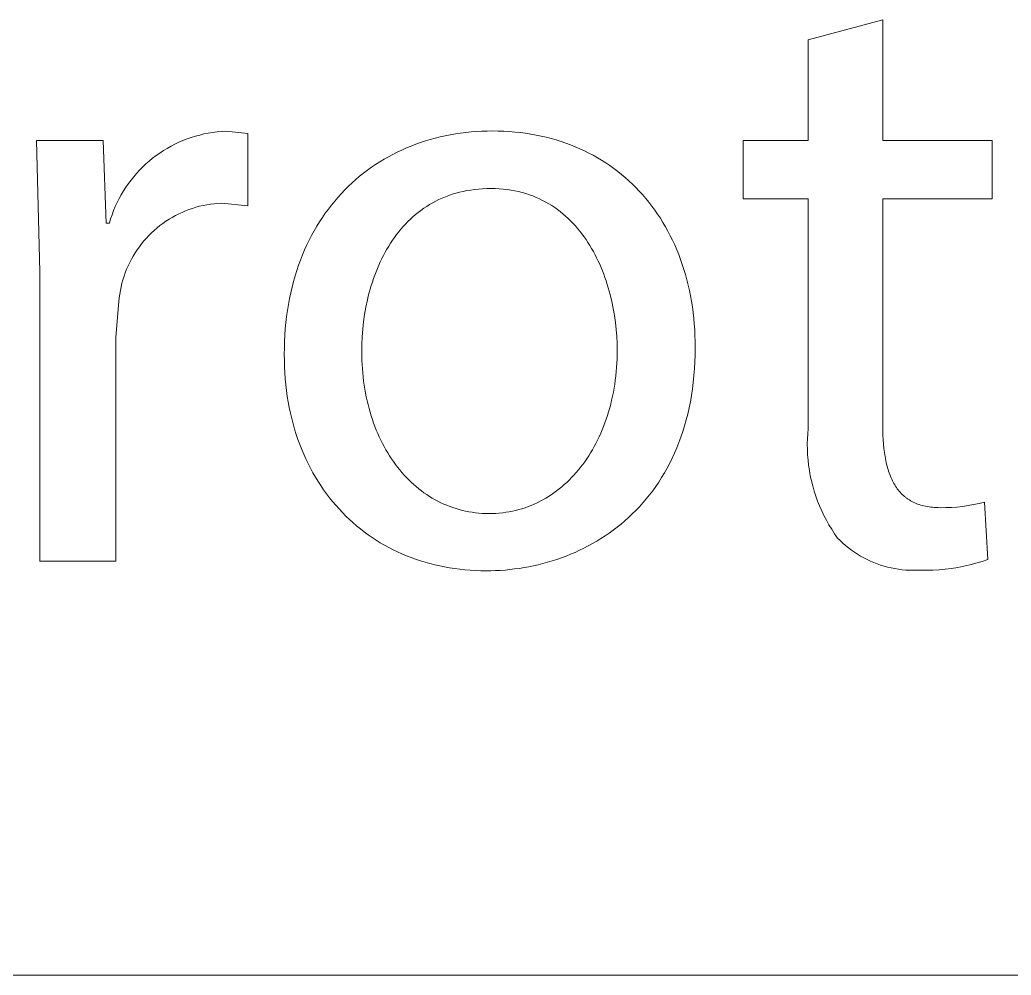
# Model space of a CAD drawing. Header units: millimetres. Extents: x -665 to 1920, y -373 to 1434.
# Drawn here: x 1512.33 to 1541.87, y -372.94 to -344.5 of the extents above; entities that cross this region are included whole.
import ezdxf

# ---------------------------------------------------------------- set-up
doc = ezdxf.new("R2010")
doc.units = ezdxf.units.MM
doc.header["$MEASUREMENT"] = 0
doc.layers.add('Domyślny', color=7, linetype='Continuous', true_color=0x000000)

msp = doc.modelspace()

# ---------------------------------------------------------------- linework, layer by layer
at = {"layer": 'Domyślny', "color": 18, "lineweight": 15, "true_color": 0x000000}
for p, q in [((1535.817, -345.09), (1538.039, -344.496)), ((1538.039, -344.496), (1538.039, -348.087)), ((1535.817, -348.087), (1535.817, -345.09)), ((1517.563, -347.96), (1517.689, -347.926)), ((1517.689, -347.926), (1517.817, -347.895)), ((1517.817, -347.895), (1517.946, -347.87)), ((1517.946, -347.87), (1518.075, -347.848)), ((1518.075, -347.848), (1518.205, -347.831)), ((1518.205, -347.831), (1518.336, -347.819)), ((1518.336, -347.819), (1518.467, -347.811)), ((1518.467, -347.811), (1519.121, -347.88)), ((1519.121, -347.88), (1519.121, -350.033)), ((1525.005, -347.95), (1525.156, -347.92)), ((1525.156, -347.92), (1525.31, -347.893)), ((1525.31, -347.893), (1525.464, -347.87)), ((1525.464, -347.87), (1525.62, -347.851)), ((1525.62, -347.851), (1525.777, -347.835)), ((1525.777, -347.835), (1525.935, -347.822)), ((1525.935, -347.822), (1526.095, -347.813)), ((1526.095, -347.813), (1526.255, -347.808)), ((1526.255, -347.808), (1526.417, -347.806)), ((1526.417, -347.806), (1526.585, -347.808)), ((1526.585, -347.808), (1526.751, -347.814)), ((1526.751, -347.814), (1526.915, -347.823)), ((1526.915, -347.823), (1527.078, -347.837)), ((1527.078, -347.837), (1527.239, -347.853)), ((1527.239, -347.853), (1527.398, -347.874)), ((1527.398, -347.874), (1527.555, -347.898)), ((1527.555, -347.898), (1527.71, -347.926)), ((1527.71, -347.926), (1527.863, -347.958)), ((1512.93, -352.005), (1512.827, -348.087)), ((1512.827, -348.087), (1514.816, -348.087)), ((1514.816, -348.087), (1514.902, -350.55)), ((1516.836, -348.259), (1516.952, -348.199)), ((1516.952, -348.199), (1517.071, -348.143)), ((1517.071, -348.143), (1517.191, -348.091)), ((1517.191, -348.091), (1517.314, -348.043)), ((1517.314, -348.043), (1517.438, -347.999)), ((1517.438, -347.999), (1517.563, -347.96)), ((1523.987, -348.255), (1524.127, -348.202)), ((1524.127, -348.202), (1524.269, -348.151)), ((1524.269, -348.151), (1524.413, -348.104)), ((1524.413, -348.104), (1524.559, -348.06)), ((1524.559, -348.06), (1524.706, -348.02)), ((1524.706, -348.02), (1524.855, -347.983)), ((1524.855, -347.983), (1525.005, -347.95)), ((1527.863, -347.958), (1528.014, -347.993)), ((1528.014, -347.993), (1528.163, -348.031)), ((1528.163, -348.031), (1528.311, -348.073)), ((1528.311, -348.073), (1528.456, -348.118)), ((1528.456, -348.118), (1528.599, -348.167)), ((1528.599, -348.167), (1528.74, -348.22)), ((1528.74, -348.22), (1528.879, -348.275)), ((1533.88, -349.826), (1533.88, -348.087)), ((1533.88, -348.087), (1535.817, -348.087)), ((1538.039, -348.087), (1541.302, -348.087)), ((1541.302, -348.087), (1541.302, -349.826)), ((1516.393, -348.539), (1516.5, -348.463)), ((1516.5, -348.463), (1516.609, -348.391)), ((1516.609, -348.391), (1516.721, -348.323)), ((1516.721, -348.323), (1516.836, -348.259)), ((1523.312, -348.574), (1523.443, -348.504)), ((1523.443, -348.504), (1523.576, -348.437)), ((1523.576, -348.437), (1523.711, -348.373)), ((1523.711, -348.373), (1523.848, -348.312)), ((1523.848, -348.312), (1523.987, -348.255)), ((1528.879, -348.275), (1529.015, -348.334)), ((1529.015, -348.334), (1529.15, -348.396)), ((1529.15, -348.396), (1529.282, -348.462)), ((1529.282, -348.462), (1529.412, -348.53)), ((1515.992, -348.878), (1516.088, -348.788)), ((1516.088, -348.788), (1516.187, -348.701)), ((1516.187, -348.701), (1516.288, -348.618)), ((1516.288, -348.618), (1516.393, -348.539)), ((1522.809, -348.888), (1522.932, -348.804)), ((1522.932, -348.804), (1523.056, -348.724)), ((1523.056, -348.724), (1523.183, -348.647)), ((1523.183, -348.647), (1523.312, -348.574)), ((1529.412, -348.53), (1529.54, -348.602)), ((1529.54, -348.602), (1529.665, -348.677)), ((1529.665, -348.677), (1529.788, -348.755)), ((1529.788, -348.755), (1529.909, -348.837)), ((1515.725, -349.167), (1515.811, -349.067)), ((1515.811, -349.067), (1515.9, -348.971)), ((1515.9, -348.971), (1515.992, -348.878)), ((1522.454, -349.156), (1522.57, -349.064)), ((1522.57, -349.064), (1522.688, -348.974)), ((1522.688, -348.974), (1522.809, -348.888)), ((1529.909, -348.837), (1530.027, -348.921)), ((1530.027, -348.921), (1530.143, -349.008)), ((1530.143, -349.008), (1530.256, -349.099)), ((1530.256, -349.099), (1530.367, -349.192)), ((1515.49, -349.482), (1515.565, -349.374)), ((1515.565, -349.374), (1515.643, -349.269)), ((1515.643, -349.269), (1515.725, -349.167)), ((1522.121, -349.453), (1522.23, -349.351)), ((1522.23, -349.351), (1522.341, -349.252)), ((1522.341, -349.252), (1522.454, -349.156)), ((1530.367, -349.192), (1530.475, -349.288)), ((1530.475, -349.288), (1530.581, -349.387)), ((1530.581, -349.387), (1530.684, -349.489)), ((1515.352, -349.705), (1515.419, -349.592)), ((1515.419, -349.592), (1515.49, -349.482)), ((1521.81, -349.778), (1521.911, -349.667)), ((1521.911, -349.667), (1522.015, -349.559)), ((1522.015, -349.559), (1522.121, -349.453)), ((1525.216, -349.692), (1525.113, -349.727)), ((1525.321, -349.66), (1525.216, -349.692)), ((1525.429, -349.631), (1525.321, -349.66)), ((1525.538, -349.606), (1525.429, -349.631)), ((1525.65, -349.583), (1525.538, -349.606)), ((1525.763, -349.564), (1525.65, -349.583)), ((1525.879, -349.548), (1525.763, -349.564)), ((1525.998, -349.536), (1525.879, -349.548)), ((1526.118, -349.527), (1525.998, -349.536)), ((1526.241, -349.522), (1526.118, -349.527)), ((1526.365, -349.52), (1526.241, -349.522)), ((1526.491, -349.522), (1526.365, -349.52)), ((1526.613, -349.528), (1526.491, -349.522)), ((1526.734, -349.537), (1526.613, -349.528)), ((1526.852, -349.55), (1526.734, -349.537)), ((1526.968, -349.567), (1526.852, -349.55)), ((1527.081, -349.588), (1526.968, -349.567)), ((1527.192, -349.612), (1527.081, -349.588)), ((1527.301, -349.639), (1527.192, -349.612)), ((1527.407, -349.67), (1527.301, -349.639)), ((1527.512, -349.704), (1527.407, -349.67)), ((1527.614, -349.741), (1527.512, -349.704)), ((1530.684, -349.489), (1530.785, -349.594)), ((1530.785, -349.594), (1530.883, -349.702)), ((1530.883, -349.702), (1530.978, -349.812)), ((1515.174, -350.056), (1515.229, -349.937)), ((1515.229, -349.937), (1515.289, -349.82)), ((1515.289, -349.82), (1515.352, -349.705)), ((1518.009, -349.985), (1517.9, -350.003)), ((1518.118, -349.972), (1518.009, -349.985)), ((1518.228, -349.962), (1518.118, -349.972)), ((1518.338, -349.955), (1518.228, -349.962)), ((1519.121, -350.033), (1518.338, -349.955)), ((1521.616, -350.01), (1521.712, -349.893)), ((1521.712, -349.893), (1521.81, -349.778)), ((1524.54, -349.998), (1524.452, -350.052)), ((1524.631, -349.946), (1524.54, -349.998)), ((1524.723, -349.896), (1524.631, -349.946)), ((1524.817, -349.85), (1524.723, -349.896)), ((1524.914, -349.806), (1524.817, -349.85)), ((1525.013, -349.765), (1524.914, -349.806)), ((1525.113, -349.727), (1525.013, -349.765)), ((1527.713, -349.782), (1527.614, -349.741)), ((1527.811, -349.825), (1527.713, -349.782)), ((1527.906, -349.871), (1527.811, -349.825)), ((1527.999, -349.921), (1527.906, -349.871)), ((1528.09, -349.973), (1527.999, -349.921)), ((1528.179, -350.027), (1528.09, -349.973)), ((1530.978, -349.812), (1531.071, -349.925)), ((1531.071, -349.925), (1531.161, -350.041)), ((1535.817, -349.826), (1533.88, -349.826)), ((1535.817, -356.663), (1535.817, -349.826)), ((1541.302, -349.826), (1538.039, -349.826)), ((1538.039, -349.826), (1538.039, -356.577)), ((1515.077, -350.3), (1515.123, -350.177)), ((1515.123, -350.177), (1515.174, -350.056)), ((1517.064, -350.275), (1516.966, -350.325)), ((1517.164, -350.229), (1517.064, -350.275)), ((1517.266, -350.186), (1517.164, -350.229)), ((1517.368, -350.146), (1517.266, -350.186)), ((1517.473, -350.11), (1517.368, -350.146)), ((1517.578, -350.078), (1517.473, -350.11)), ((1517.684, -350.049), (1517.578, -350.078)), ((1517.792, -350.024), (1517.684, -350.049)), ((1517.9, -350.003), (1517.792, -350.024)), ((1521.345, -350.38), (1521.432, -350.254)), ((1521.432, -350.254), (1521.523, -350.13)), ((1521.523, -350.13), (1521.616, -350.01)), ((1524.2, -350.231), (1524.12, -350.296)), ((1524.282, -350.169), (1524.2, -350.231)), ((1524.366, -350.109), (1524.282, -350.169)), ((1524.452, -350.052), (1524.366, -350.109)), ((1528.266, -350.085), (1528.179, -350.027)), ((1528.35, -350.145), (1528.266, -350.085)), ((1528.432, -350.208), (1528.35, -350.145)), ((1528.513, -350.273), (1528.432, -350.208)), ((1528.591, -350.34), (1528.513, -350.273)), ((1531.161, -350.041), (1531.248, -350.16)), ((1531.248, -350.16), (1531.332, -350.281)), ((1531.332, -350.281), (1531.414, -350.405)), ((1514.902, -350.55), (1514.997, -350.55)), ((1514.997, -350.55), (1515.035, -350.424)), ((1515.035, -350.424), (1515.077, -350.3)), ((1516.592, -350.558), (1516.504, -350.624)), ((1516.683, -350.495), (1516.592, -350.558)), ((1516.775, -350.435), (1516.683, -350.495)), ((1516.87, -350.378), (1516.775, -350.435)), ((1516.966, -350.325), (1516.87, -350.378)), ((1521.179, -350.642), (1521.26, -350.51)), ((1521.26, -350.51), (1521.345, -350.38)), ((1523.822, -350.577), (1523.752, -350.653)), ((1523.893, -350.503), (1523.822, -350.577)), ((1523.967, -350.432), (1523.893, -350.503)), ((1524.043, -350.363), (1523.967, -350.432)), ((1524.12, -350.296), (1524.043, -350.363)), ((1528.667, -350.41), (1528.591, -350.34)), ((1528.74, -350.482), (1528.667, -350.41)), ((1528.812, -350.556), (1528.74, -350.482)), ((1528.882, -350.632), (1528.812, -350.556)), ((1531.414, -350.405), (1531.492, -350.531)), ((1531.492, -350.531), (1531.568, -350.66)), ((1516.254, -350.84), (1516.176, -350.917)), ((1516.335, -350.765), (1516.254, -350.84)), ((1516.418, -350.693), (1516.335, -350.765)), ((1516.504, -350.624), (1516.418, -350.693)), ((1521.024, -350.915), (1521.1, -350.777)), ((1521.1, -350.777), (1521.179, -350.642)), ((1523.618, -350.81), (1523.555, -350.891)), ((1523.684, -350.73), (1523.618, -350.81)), ((1523.752, -350.653), (1523.684, -350.73)), ((1528.95, -350.71), (1528.882, -350.632)), ((1529.015, -350.79), (1528.95, -350.71)), ((1529.079, -350.872), (1529.015, -350.79)), ((1529.14, -350.955), (1529.079, -350.872)), ((1531.568, -350.66), (1531.641, -350.792)), ((1531.641, -350.792), (1531.711, -350.926)), ((1515.958, -351.165), (1515.891, -351.253)), ((1516.027, -351.08), (1515.958, -351.165)), ((1516.1, -350.997), (1516.027, -351.08)), ((1516.176, -350.917), (1516.1, -350.997)), ((1520.882, -351.201), (1520.951, -351.057)), ((1520.951, -351.057), (1521.024, -350.915)), ((1523.376, -351.147), (1523.32, -351.236)), ((1523.433, -351.06), (1523.376, -351.147)), ((1523.493, -350.975), (1523.433, -351.06)), ((1523.555, -350.891), (1523.493, -350.975)), ((1529.2, -351.041), (1529.14, -350.955)), ((1529.258, -351.128), (1529.2, -351.041)), ((1529.313, -351.216), (1529.258, -351.128)), ((1531.711, -350.926), (1531.778, -351.062)), ((1531.778, -351.062), (1531.842, -351.201)), ((1515.767, -351.435), (1515.709, -351.529)), ((1515.827, -351.343), (1515.767, -351.435)), ((1515.891, -351.253), (1515.827, -351.343)), ((1520.752, -351.497), (1520.815, -351.347)), ((1520.815, -351.347), (1520.882, -351.201)), ((1523.214, -351.418), (1523.164, -351.511)), ((1523.266, -351.326), (1523.214, -351.418)), ((1523.32, -351.236), (1523.266, -351.326)), ((1529.367, -351.306), (1529.313, -351.216)), ((1529.419, -351.398), (1529.367, -351.306)), ((1529.468, -351.491), (1529.419, -351.398)), ((1531.842, -351.201), (1531.903, -351.342)), ((1531.903, -351.342), (1531.961, -351.486)), ((1515.604, -351.723), (1515.557, -351.822)), ((1515.655, -351.625), (1515.604, -351.723)), ((1515.709, -351.529), (1515.655, -351.625)), ((1520.635, -351.805), (1520.692, -351.65)), ((1520.692, -351.65), (1520.752, -351.497)), ((1523.07, -351.702), (1523.026, -351.799)), ((1523.116, -351.606), (1523.07, -351.702)), ((1523.164, -351.511), (1523.116, -351.606)), ((1529.516, -351.585), (1529.468, -351.491)), ((1529.562, -351.68), (1529.516, -351.585)), ((1529.606, -351.776), (1529.562, -351.68)), ((1531.961, -351.486), (1532.016, -351.631)), ((1532.016, -351.631), (1532.068, -351.78)), ((1512.93, -360.616), (1512.93, -352.005)), ((1515.473, -352.026), (1515.436, -352.13)), ((1515.513, -351.923), (1515.473, -352.026)), ((1515.557, -351.822), (1515.513, -351.923)), ((1520.532, -352.124), (1520.582, -351.963)), ((1520.582, -351.963), (1520.635, -351.805)), ((1522.943, -351.998), (1522.905, -352.099)), ((1522.984, -351.898), (1522.943, -351.998)), ((1523.026, -351.799), (1522.984, -351.898)), ((1529.648, -351.873), (1529.606, -351.776)), ((1529.689, -351.972), (1529.648, -351.873)), ((1529.727, -352.071), (1529.689, -351.972)), ((1532.068, -351.78), (1532.117, -351.93)), ((1532.117, -351.93), (1532.162, -352.083)), ((1515.373, -352.341), (1515.347, -352.448)), ((1515.402, -352.235), (1515.373, -352.341)), ((1515.436, -352.13), (1515.402, -352.235)), ((1520.442, -352.454), (1520.485, -352.288)), ((1520.485, -352.288), (1520.532, -352.124)), ((1522.833, -352.304), (1522.8, -352.408)), ((1522.868, -352.201), (1522.833, -352.304)), ((1522.905, -352.099), (1522.868, -352.201)), ((1529.764, -352.171), (1529.727, -352.071)), ((1529.798, -352.272), (1529.764, -352.171)), ((1529.831, -352.373), (1529.798, -352.272)), ((1532.162, -352.083), (1532.205, -352.238)), ((1532.205, -352.238), (1532.244, -352.395)), ((1515.325, -352.556), (1515.306, -352.664)), ((1515.347, -352.448), (1515.325, -352.556)), ((1520.366, -352.795), (1520.402, -352.623)), ((1520.402, -352.623), (1520.442, -352.454)), ((1522.74, -352.618), (1522.713, -352.725)), ((1522.769, -352.513), (1522.74, -352.618)), ((1522.8, -352.408), (1522.769, -352.513)), ((1529.862, -352.475), (1529.831, -352.373)), ((1529.919, -352.68), (1529.862, -352.475)), ((1532.244, -352.395), (1532.28, -352.554)), ((1532.28, -352.554), (1532.312, -352.715)), ((1515.281, -352.883), (1515.186, -353.942)), ((1515.292, -352.774), (1515.281, -352.883)), ((1515.306, -352.664), (1515.292, -352.774)), ((1520.333, -352.97), (1520.366, -352.795)), ((1522.687, -352.832), (1522.641, -353.049)), ((1522.713, -352.725), (1522.687, -352.832)), ((1529.969, -352.887), (1529.919, -352.68)), ((1530.012, -353.095), (1529.969, -352.887)), ((1532.312, -352.715), (1532.341, -352.878)), ((1532.341, -352.878), (1532.367, -353.044)), ((1520.279, -353.327), (1520.305, -353.147)), ((1520.305, -353.147), (1520.333, -352.97)), ((1522.641, -353.049), (1522.603, -353.267)), ((1530.048, -353.302), (1530.012, -353.095)), ((1532.367, -353.044), (1532.39, -353.211)), ((1532.39, -353.211), (1532.409, -353.381)), ((1520.24, -353.695), (1520.258, -353.51)), ((1520.258, -353.51), (1520.279, -353.327)), ((1522.572, -353.488), (1522.547, -353.709)), ((1522.603, -353.267), (1522.572, -353.488)), ((1530.077, -353.51), (1530.048, -353.302)), ((1530.1, -353.717), (1530.077, -353.51)), ((1532.409, -353.381), (1532.425, -353.552)), ((1520.227, -353.883), (1520.24, -353.695)), ((1522.547, -353.709), (1522.53, -353.931)), ((1530.116, -353.922), (1530.1, -353.717)), ((1532.425, -353.552), (1532.437, -353.725)), ((1532.437, -353.725), (1532.446, -353.9)), ((1515.186, -353.942), (1515.186, -360.616)), ((1520.211, -354.267), (1520.217, -354.074)), ((1520.217, -354.074), (1520.227, -353.883)), ((1522.53, -353.931), (1522.52, -354.154)), ((1530.125, -354.124), (1530.116, -353.922)), ((1530.128, -354.325), (1530.125, -354.124)), ((1532.446, -353.9), (1532.451, -354.077)), ((1532.451, -354.077), (1532.453, -354.256)), ((1520.209, -354.462), (1520.211, -354.267)), ((1522.52, -354.154), (1522.516, -354.376)), ((1522.516, -354.376), (1522.518, -354.505)), ((1530.127, -354.456), (1530.128, -354.325)), ((1532.453, -354.256), (1532.451, -354.471)), ((1520.211, -354.647), (1520.209, -354.462)), ((1520.216, -354.829), (1520.211, -354.647)), ((1522.518, -354.505), (1522.521, -354.632)), ((1522.521, -354.632), (1522.527, -354.758)), ((1530.109, -354.845), (1530.118, -354.717)), ((1530.118, -354.717), (1530.124, -354.587)), ((1530.124, -354.587), (1530.127, -354.456)), ((1532.444, -354.682), (1532.432, -354.889)), ((1532.451, -354.471), (1532.444, -354.682)), ((1520.226, -355.009), (1520.216, -354.829)), ((1520.239, -355.187), (1520.226, -355.009)), ((1522.527, -354.758), (1522.535, -354.883)), ((1522.535, -354.883), (1522.545, -355.007)), ((1522.545, -355.007), (1522.557, -355.13)), ((1530.086, -355.097), (1530.099, -354.972)), ((1530.099, -354.972), (1530.109, -354.845)), ((1532.432, -354.889), (1532.416, -355.092)), ((1520.256, -355.363), (1520.239, -355.187)), ((1522.557, -355.13), (1522.572, -355.252)), ((1522.572, -355.252), (1522.589, -355.372)), ((1530.054, -355.345), (1530.071, -355.222)), ((1530.071, -355.222), (1530.086, -355.097)), ((1532.396, -355.292), (1532.371, -355.488)), ((1532.416, -355.092), (1532.396, -355.292)), ((1520.276, -355.536), (1520.256, -355.363)), ((1520.3, -355.708), (1520.276, -355.536)), ((1522.589, -355.372), (1522.608, -355.491)), ((1522.608, -355.491), (1522.629, -355.609)), ((1522.629, -355.609), (1522.652, -355.726)), ((1529.989, -355.706), (1530.013, -355.587)), ((1530.013, -355.587), (1530.034, -355.467)), ((1530.034, -355.467), (1530.054, -355.345)), ((1532.371, -355.488), (1532.342, -355.68)), ((1520.328, -355.876), (1520.3, -355.708)), ((1520.359, -356.043), (1520.328, -355.876)), ((1522.652, -355.726), (1522.677, -355.841)), ((1522.677, -355.841), (1522.704, -355.955)), ((1529.935, -355.939), (1529.963, -355.823)), ((1529.963, -355.823), (1529.989, -355.706)), ((1532.309, -355.869), (1532.272, -356.054)), ((1532.342, -355.68), (1532.309, -355.869)), ((1520.393, -356.207), (1520.359, -356.043)), ((1522.704, -355.955), (1522.734, -356.068)), ((1522.734, -356.068), (1522.765, -356.179)), ((1522.765, -356.179), (1522.799, -356.289)), ((1529.839, -356.278), (1529.873, -356.166)), ((1529.873, -356.166), (1529.905, -356.053)), ((1529.905, -356.053), (1529.935, -355.939)), ((1532.272, -356.054), (1532.231, -356.235)), ((1520.431, -356.368), (1520.393, -356.207)), ((1520.473, -356.528), (1520.431, -356.368)), ((1522.799, -356.289), (1522.834, -356.397)), ((1522.834, -356.397), (1522.871, -356.503)), ((1529.724, -356.602), (1529.764, -356.495)), ((1529.764, -356.495), (1529.802, -356.387)), ((1529.802, -356.387), (1529.839, -356.278)), ((1532.186, -356.412), (1532.137, -356.586)), ((1532.231, -356.235), (1532.186, -356.412)), ((1520.517, -356.684), (1520.473, -356.528)), ((1520.565, -356.839), (1520.517, -356.684)), ((1522.871, -356.503), (1522.91, -356.608)), ((1522.91, -356.608), (1522.951, -356.712)), ((1522.951, -356.712), (1522.994, -356.814)), ((1529.638, -356.809), (1529.682, -356.706)), ((1529.682, -356.706), (1529.724, -356.602)), ((1532.084, -356.756), (1532.028, -356.923)), ((1532.137, -356.586), (1532.084, -356.756)), ((1535.804, -356.82), (1535.817, -356.663)), ((1538.039, -356.577), (1538.04, -356.721)), ((1538.04, -356.721), (1538.044, -356.861)), ((1520.616, -356.99), (1520.565, -356.839)), ((1520.671, -357.14), (1520.616, -356.99)), ((1522.994, -356.814), (1523.039, -356.914)), ((1523.039, -356.914), (1523.086, -357.012)), ((1523.086, -357.012), (1523.134, -357.109)), ((1529.496, -357.108), (1529.545, -357.01)), ((1529.545, -357.01), (1529.593, -356.911)), ((1529.593, -356.911), (1529.638, -356.809)), ((1531.968, -357.086), (1531.904, -357.245)), ((1532.028, -356.923), (1531.968, -357.086)), ((1535.792, -357.134), (1535.795, -356.977)), ((1535.795, -356.977), (1535.804, -356.82)), ((1538.044, -356.861), (1538.051, -356.998)), ((1538.051, -356.998), (1538.061, -357.13)), ((1520.728, -357.287), (1520.671, -357.14)), ((1520.789, -357.431), (1520.728, -357.287)), ((1523.134, -357.109), (1523.185, -357.204)), ((1523.185, -357.204), (1523.237, -357.297)), ((1523.237, -357.297), (1523.291, -357.389)), ((1529.337, -357.39), (1529.392, -357.298)), ((1529.392, -357.298), (1529.445, -357.204)), ((1529.445, -357.204), (1529.496, -357.108)), ((1531.904, -357.245), (1531.837, -357.401)), ((1535.794, -357.291), (1535.792, -357.134)), ((1535.801, -357.448), (1535.794, -357.291)), ((1538.061, -357.13), (1538.073, -357.258)), ((1538.073, -357.258), (1538.089, -357.382)), ((1538.089, -357.382), (1538.107, -357.501)), ((1520.853, -357.572), (1520.789, -357.431)), ((1520.919, -357.711), (1520.853, -357.572)), ((1523.291, -357.389), (1523.346, -357.478)), ((1523.346, -357.478), (1523.403, -357.566)), ((1523.403, -357.566), (1523.462, -357.652)), ((1523.462, -357.652), (1523.523, -357.735)), ((1529.101, -357.738), (1529.162, -357.654)), ((1529.162, -357.654), (1529.222, -357.568)), ((1529.222, -357.568), (1529.28, -357.48)), ((1529.28, -357.48), (1529.337, -357.39)), ((1531.767, -357.553), (1531.693, -357.701)), ((1531.837, -357.401), (1531.767, -357.553)), ((1535.813, -357.605), (1535.801, -357.448)), ((1535.831, -357.761), (1535.813, -357.605)), ((1538.107, -357.501), (1538.129, -357.617)), ((1538.129, -357.617), (1538.141, -357.673)), ((1538.141, -357.673), (1538.154, -357.728)), ((1520.989, -357.848), (1520.919, -357.711)), ((1521.062, -357.981), (1520.989, -357.848)), ((1523.523, -357.735), (1523.585, -357.817)), ((1523.585, -357.817), (1523.649, -357.897)), ((1523.649, -357.897), (1523.715, -357.975)), ((1528.907, -357.979), (1528.973, -357.901)), ((1528.973, -357.901), (1529.038, -357.821)), ((1529.038, -357.821), (1529.101, -357.738)), ((1531.616, -357.846), (1531.536, -357.988)), ((1531.693, -357.701), (1531.616, -357.846)), ((1535.854, -357.916), (1535.831, -357.761)), ((1535.882, -358.071), (1535.854, -357.916)), ((1538.154, -357.728), (1538.167, -357.782)), ((1538.167, -357.782), (1538.181, -357.835)), ((1538.181, -357.835), (1538.197, -357.887)), ((1538.197, -357.887), (1538.213, -357.938)), ((1538.213, -357.938), (1538.23, -357.987)), ((1521.137, -358.113), (1521.062, -357.981)), ((1521.216, -358.241), (1521.137, -358.113)), ((1521.297, -358.367), (1521.216, -358.241)), ((1523.715, -357.975), (1523.782, -358.051)), ((1523.782, -358.051), (1523.85, -358.124)), ((1523.85, -358.124), (1523.92, -358.196)), ((1523.92, -358.196), (1523.992, -358.265)), ((1523.992, -358.265), (1524.065, -358.332)), ((1528.553, -358.336), (1528.627, -358.269)), ((1528.627, -358.269), (1528.699, -358.2)), ((1528.699, -358.2), (1528.77, -358.128)), ((1528.77, -358.128), (1528.839, -358.055)), ((1528.839, -358.055), (1528.907, -357.979)), ((1531.367, -358.26), (1531.278, -358.391)), ((1531.453, -358.126), (1531.367, -358.26)), ((1531.536, -357.988), (1531.453, -358.126)), ((1535.915, -358.224), (1535.882, -358.071)), ((1535.953, -358.377), (1535.915, -358.224)), ((1538.23, -357.987), (1538.247, -358.036)), ((1538.247, -358.036), (1538.266, -358.083)), ((1538.266, -358.083), (1538.286, -358.13)), ((1538.286, -358.13), (1538.306, -358.175)), ((1538.306, -358.175), (1538.327, -358.219)), ((1538.327, -358.219), (1538.349, -358.262)), ((1538.349, -358.262), (1538.372, -358.304)), ((1521.381, -358.49), (1521.297, -358.367)), ((1521.468, -358.61), (1521.381, -358.49)), ((1524.065, -358.332), (1524.14, -358.397)), ((1524.14, -358.397), (1524.216, -358.459)), ((1524.216, -358.459), (1524.293, -358.52)), ((1524.293, -358.52), (1524.372, -358.578)), ((1528.244, -358.581), (1528.324, -358.524)), ((1528.324, -358.524), (1528.402, -358.463)), ((1528.402, -358.463), (1528.478, -358.401)), ((1528.478, -358.401), (1528.553, -358.336)), ((1531.186, -358.518), (1531.091, -358.642)), ((1531.278, -358.391), (1531.186, -358.518)), ((1535.996, -358.528), (1535.953, -358.377)), ((1536.045, -358.677), (1535.996, -358.528)), ((1538.372, -358.304), (1538.396, -358.345)), ((1538.396, -358.345), (1538.421, -358.384)), ((1538.421, -358.384), (1538.447, -358.423)), ((1538.447, -358.423), (1538.474, -358.46)), ((1538.474, -358.46), (1538.501, -358.496)), ((1538.501, -358.496), (1538.53, -358.531)), ((1538.53, -358.531), (1538.56, -358.565)), ((1521.557, -358.727), (1521.468, -358.61)), ((1521.65, -358.842), (1521.557, -358.727)), ((1521.744, -358.953), (1521.65, -358.842)), ((1524.372, -358.578), (1524.452, -358.633)), ((1524.452, -358.633), (1524.534, -358.686)), ((1524.534, -358.686), (1524.617, -358.737)), ((1524.617, -358.737), (1524.701, -358.785)), ((1524.701, -358.785), (1524.787, -358.831)), ((1524.787, -358.831), (1524.874, -358.874)), ((1527.742, -358.877), (1527.829, -358.834)), ((1527.829, -358.834), (1527.914, -358.788)), ((1527.914, -358.788), (1527.999, -358.74)), ((1527.999, -358.74), (1528.082, -358.69)), ((1528.082, -358.69), (1528.164, -358.637)), ((1528.164, -358.637), (1528.244, -358.581)), ((1530.994, -358.763), (1530.894, -358.88)), ((1531.091, -358.642), (1530.994, -358.763)), ((1536.098, -358.825), (1536.045, -358.677)), ((1536.156, -358.971), (1536.098, -358.825)), ((1538.56, -358.565), (1538.59, -358.598)), ((1538.59, -358.598), (1538.622, -358.629)), ((1538.622, -358.629), (1538.654, -358.66)), ((1538.654, -358.66), (1538.688, -358.689)), ((1538.688, -358.689), (1538.705, -358.703)), ((1538.705, -358.703), (1538.722, -358.717)), ((1538.722, -358.717), (1538.74, -358.731)), ((1538.74, -358.731), (1538.758, -358.744)), ((1538.758, -358.744), (1538.776, -358.757)), ((1538.776, -358.757), (1538.794, -358.769)), ((1538.794, -358.769), (1538.813, -358.782)), ((1538.813, -358.782), (1538.832, -358.794)), ((1538.832, -358.794), (1538.87, -358.817)), ((1538.87, -358.817), (1538.91, -358.839)), ((1538.91, -358.839), (1538.951, -358.86)), ((1538.951, -358.86), (1538.993, -358.879)), ((1540.908, -358.899), (1541.07, -358.859)), ((1541.07, -358.859), (1541.173, -360.564)), ((1521.842, -359.062), (1521.744, -358.953)), ((1521.942, -359.168), (1521.842, -359.062)), ((1524.874, -358.874), (1524.962, -358.915)), ((1524.962, -358.915), (1525.051, -358.953)), ((1525.051, -358.953), (1525.142, -358.989)), ((1525.142, -358.989), (1525.233, -359.021)), ((1525.233, -359.021), (1525.326, -359.052)), ((1525.326, -359.052), (1525.42, -359.079)), ((1525.42, -359.079), (1525.515, -359.104)), ((1525.515, -359.104), (1525.611, -359.126)), ((1525.611, -359.126), (1525.709, -359.145)), ((1525.709, -359.145), (1525.807, -359.161)), ((1526.814, -359.161), (1526.911, -359.145)), ((1526.911, -359.145), (1527.008, -359.126)), ((1527.008, -359.126), (1527.103, -359.105)), ((1527.103, -359.105), (1527.198, -359.08)), ((1527.198, -359.08), (1527.291, -359.053)), ((1527.291, -359.053), (1527.383, -359.023)), ((1527.383, -359.023), (1527.475, -358.991)), ((1527.475, -358.991), (1527.565, -358.955)), ((1527.565, -358.955), (1527.654, -358.917)), ((1527.654, -358.917), (1527.742, -358.877)), ((1530.686, -359.103), (1530.579, -359.21)), ((1530.791, -358.993), (1530.686, -359.103)), ((1530.894, -358.88), (1530.791, -358.993)), ((1536.22, -359.115), (1536.156, -358.971)), ((1536.287, -359.257), (1536.22, -359.115)), ((1538.993, -358.879), (1539.035, -358.898)), ((1539.035, -358.898), (1539.079, -358.915)), ((1539.079, -358.915), (1539.124, -358.93)), ((1539.124, -358.93), (1539.171, -358.945)), ((1539.171, -358.945), (1539.218, -358.958)), ((1539.218, -358.958), (1539.266, -358.971)), ((1539.266, -358.971), (1539.316, -358.981)), ((1539.316, -358.981), (1539.366, -358.991)), ((1539.366, -358.991), (1539.418, -358.999)), ((1539.418, -358.999), (1539.471, -359.006)), ((1539.471, -359.006), (1539.525, -359.012)), ((1539.525, -359.012), (1539.58, -359.017)), ((1539.58, -359.017), (1539.636, -359.02)), ((1539.636, -359.02), (1539.694, -359.022)), ((1539.694, -359.022), (1539.753, -359.023)), ((1539.753, -359.023), (1539.919, -359.022)), ((1539.919, -359.022), (1540.085, -359.015)), ((1540.085, -359.015), (1540.251, -359.003)), ((1540.251, -359.003), (1540.417, -358.985)), ((1540.417, -358.985), (1540.582, -358.962)), ((1540.582, -358.962), (1540.745, -358.933)), ((1540.745, -358.933), (1540.908, -358.899)), ((1522.044, -359.271), (1521.942, -359.168)), ((1522.149, -359.371), (1522.044, -359.271)), ((1522.256, -359.469), (1522.149, -359.371)), ((1525.807, -359.161), (1525.906, -359.174)), ((1525.906, -359.174), (1526.007, -359.185)), ((1526.007, -359.185), (1526.108, -359.192)), ((1526.108, -359.192), (1526.21, -359.197)), ((1526.21, -359.197), (1526.314, -359.198)), ((1526.314, -359.198), (1526.415, -359.197)), ((1526.415, -359.197), (1526.516, -359.192)), ((1526.516, -359.192), (1526.616, -359.185)), ((1526.616, -359.185), (1526.716, -359.175)), ((1526.716, -359.175), (1526.814, -359.161)), ((1530.358, -359.413), (1530.244, -359.51)), ((1530.469, -359.313), (1530.358, -359.413)), ((1530.579, -359.21), (1530.469, -359.313)), ((1536.36, -359.396), (1536.287, -359.257)), ((1536.437, -359.533), (1536.36, -359.396)), ((1522.365, -359.563), (1522.256, -359.469)), ((1522.477, -359.654), (1522.365, -359.563)), ((1522.591, -359.742), (1522.477, -359.654)), ((1522.708, -359.828), (1522.591, -359.742)), ((1530.01, -359.693), (1529.89, -359.779)), ((1530.128, -359.603), (1530.01, -359.693)), ((1530.244, -359.51), (1530.128, -359.603)), ((1536.519, -359.667), (1536.437, -359.533)), ((1536.605, -359.798), (1536.519, -359.667)), ((1522.826, -359.91), (1522.708, -359.828)), ((1522.947, -359.989), (1522.826, -359.91)), ((1523.07, -360.065), (1522.947, -359.989)), ((1529.52, -360.019), (1529.393, -360.092)), ((1529.645, -359.943), (1529.52, -360.019)), ((1529.768, -359.863), (1529.645, -359.943)), ((1529.89, -359.779), (1529.768, -359.863)), ((1536.696, -359.927), (1536.605, -359.798)), ((1536.773, -360.004), (1536.696, -359.927)), ((1536.853, -360.078), (1536.773, -360.004)), ((1523.195, -360.137), (1523.07, -360.065)), ((1523.322, -360.207), (1523.195, -360.137)), ((1523.451, -360.274), (1523.322, -360.207)), ((1523.581, -360.337), (1523.451, -360.274)), ((1523.714, -360.397), (1523.581, -360.337)), ((1529.004, -360.293), (1528.872, -360.353)), ((1529.135, -360.229), (1529.004, -360.293)), ((1529.265, -360.162), (1529.135, -360.229)), ((1529.393, -360.092), (1529.265, -360.162)), ((1536.935, -360.15), (1536.853, -360.078)), ((1537.02, -360.218), (1536.935, -360.15)), ((1537.107, -360.284), (1537.02, -360.218)), ((1537.196, -360.347), (1537.107, -360.284)), ((1515.186, -360.616), (1512.93, -360.616)), ((1523.849, -360.454), (1523.714, -360.397)), ((1523.985, -360.507), (1523.849, -360.454)), ((1524.123, -360.558), (1523.985, -360.507)), ((1524.263, -360.605), (1524.123, -360.558)), ((1524.405, -360.648), (1524.263, -360.605)), ((1528.194, -360.607), (1528.056, -360.648)), ((1528.332, -360.562), (1528.194, -360.607)), ((1528.468, -360.515), (1528.332, -360.562)), ((1528.604, -360.464), (1528.468, -360.515)), ((1528.738, -360.41), (1528.604, -360.464)), ((1528.872, -360.353), (1528.738, -360.41)), ((1537.287, -360.406), (1537.196, -360.347)), ((1537.381, -360.462), (1537.287, -360.406)), ((1537.476, -360.515), (1537.381, -360.462)), ((1537.573, -360.565), (1537.476, -360.515)), ((1537.671, -360.612), (1537.573, -360.565)), ((1537.772, -360.654), (1537.671, -360.612)), ((1540.997, -360.624), (1540.818, -360.679)), ((1541.173, -360.564), (1540.997, -360.624)), ((1524.548, -360.689), (1524.405, -360.648)), ((1524.692, -360.725), (1524.548, -360.689)), ((1524.839, -360.759), (1524.692, -360.725)), ((1524.987, -360.789), (1524.839, -360.759)), ((1525.136, -360.816), (1524.987, -360.789)), ((1525.287, -360.839), (1525.136, -360.816)), ((1525.439, -360.858), (1525.287, -360.839)), ((1525.592, -360.874), (1525.439, -360.858)), ((1525.747, -360.887), (1525.592, -360.874)), ((1525.903, -360.896), (1525.747, -360.887)), ((1526.061, -360.901), (1525.903, -360.896)), ((1526.219, -360.903), (1526.061, -360.901)), ((1526.361, -360.902), (1526.219, -360.903)), ((1526.503, -360.897), (1526.361, -360.902)), ((1526.645, -360.89), (1526.503, -360.897)), ((1526.787, -360.879), (1526.645, -360.89)), ((1526.929, -360.866), (1526.787, -360.879)), ((1527.071, -360.849), (1526.929, -360.866)), ((1527.213, -360.83), (1527.071, -360.849)), ((1527.355, -360.807), (1527.213, -360.83)), ((1527.496, -360.782), (1527.355, -360.807)), ((1527.637, -360.753), (1527.496, -360.782)), ((1527.777, -360.721), (1527.637, -360.753)), ((1527.917, -360.686), (1527.777, -360.721)), ((1528.056, -360.648), (1527.917, -360.686)), ((1537.873, -360.694), (1537.772, -360.654)), ((1537.976, -360.73), (1537.873, -360.694)), ((1538.08, -360.762), (1537.976, -360.73)), ((1538.185, -360.791), (1538.08, -360.762)), ((1538.292, -360.816), (1538.185, -360.791)), ((1538.398, -360.837), (1538.292, -360.816)), ((1538.506, -360.855), (1538.398, -360.837)), ((1538.614, -360.869), (1538.506, -360.855)), ((1538.723, -360.879), (1538.614, -360.869)), ((1538.832, -360.886), (1538.723, -360.879)), ((1538.94, -360.888), (1538.832, -360.886)), ((1539.05, -360.887), (1538.94, -360.888)), ((1539.158, -360.883), (1539.05, -360.887)), ((1539.345, -360.886), (1539.158, -360.883)), ((1539.531, -360.882), (1539.345, -360.886)), ((1539.718, -360.872), (1539.531, -360.882)), ((1539.904, -360.856), (1539.718, -360.872)), ((1540.089, -360.833), (1539.904, -360.856)), ((1540.273, -360.804), (1540.089, -360.833)), ((1540.456, -360.769), (1540.273, -360.804)), ((1540.638, -360.727), (1540.456, -360.769)), ((1540.818, -360.679), (1540.638, -360.727)), ((1918.032, -372.944), (-665.356, -372.944)), ((1918.032, -372.944), (943.275, -372.944))]:
    msp.add_line(p, q, dxfattribs=at)

doc.saveas('drawing.dxf')
